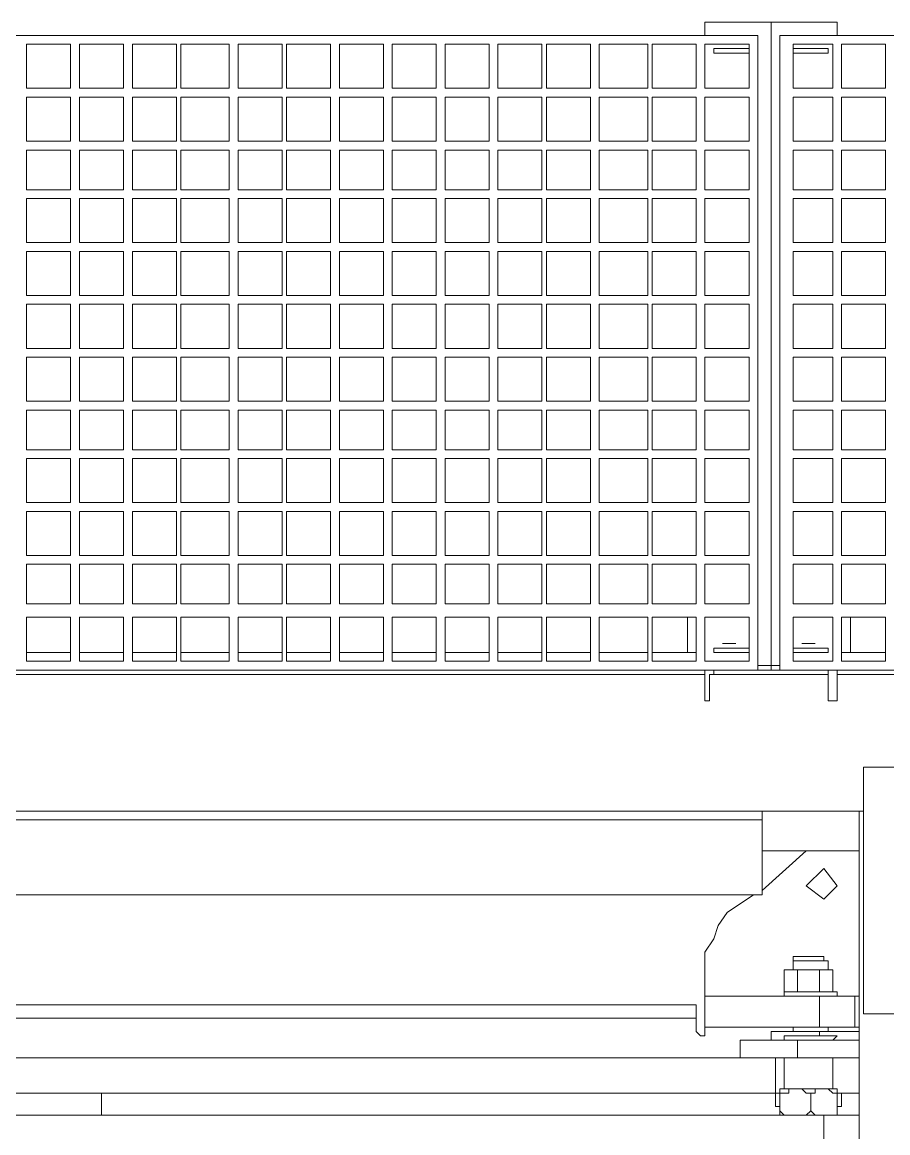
# Model space of a CAD drawing. Header units: metres. Extents: x -19121 to 152404, y -12107 to 46241.
# Drawn here: x 4075.2 to 4138.5, y 650.3 to 731.5 of the extents above; entities that cross this region are included whole.
import ezdxf

# ---------------------------------------------------------------- set-up
doc = ezdxf.new("R2010")
doc.units = ezdxf.units.M
doc.header["$LTSCALE"] = 50
doc.header["$MEASUREMENT"] = 0
doc.layers.get('0').update_dxf_attribs({"color": 9, "lineweight": 9})
doc.layers.add('32-ekipman', color=9, linetype='Continuous', lineweight=9)

# ---------------------------------------------------------------- blocks, each defined once
blk = doc.blocks.new('h')
for points in [[(181686.856, -16263.506), (181686.856, -16351.78)], [(181689.433, -16326.973), (181689.433, -16329.55)], [(181809.601, -16329.55), (181686.856, -16329.55)], [(181688.467, -16329.55), (181688.467, -16331.483)], [(181689.111, -16329.55), (181688.467, -16329.55), (181688.467, -16329.872)], [(181690.4, -16329.872), (181690.078, -16329.55), (181689.433, -16329.55)], [(181691.688, -16329.55), (181690.722, -16329.55), (181690.4, -16329.872)], [(181692.655, -16329.872), (181692.333, -16329.55), (181691.688, -16329.55)], [(181692.655, -16331.483), (181692.655, -16329.55)], [(181742.269, -16329.55), (181742.269, -16331.161)], [(181688.145, -16331.161), (181688.145, -16330.194)], [(181688.145, -16330.194), (181688.467, -16330.194)], [(181690.4, -16329.872), (181690.4, -16331.161)], [(181692.655, -16330.194), (181692.977, -16330.194)], [(181692.977, -16331.161), (181692.977, -16330.194)], [(181686.856, -16331.161), (181688.467, -16331.161)], [(181689.433, -16331.483), (181689.111, -16331.483), (181688.789, -16331.161), (181688.467, -16331.161), (181688.467, -16331.161)], [(181690.4, -16331.161), (181690.078, -16331.161), (181690.078, -16331.161), (181690.078, -16331.483), (181689.433, -16331.483)], [(181691.688, -16331.483), (181691.044, -16331.483), (181690.722, -16331.161), (181690.722, -16331.161), (181690.4, -16331.161)], [(181692.655, -16331.161), (181692.333, -16331.161), (181692.011, -16331.161), (181692.011, -16331.483), (181691.688, -16331.483)], [(181809.601, -16331.161), (181692.655, -16331.161)], [(181692.977, -16331.161), (181692.977, -16333.738)], [(181692.655, -16331.483), (181688.467, -16331.483)], [(181688.789, -16333.738), (181688.789, -16331.483)], [(181692.333, -16333.738), (181692.333, -16331.483)], [(181901.097, -16333.738), (181686.856, -16333.738)], [(181691.366, -16333.738), (181691.366, -16335.027)], [(181695.554, -16333.738), (181695.554, -16335.027)], [(181695.554, -16335.027), (181686.856, -16335.027)], [(181688.467, -16335.349), (181688.789, -16335.027)], [(181692.333, -16335.349), (181688.467, -16335.349)], [(181692.333, -16335.349), (181688.467, -16335.349)], [(181692.333, -16335.349), (181688.467, -16335.349)], [(181689.755, -16335.349), (181689.755, -16335.671)], [(181692.333, -16335.349), (181692.333, -16335.027)], [(181693.299, -16335.027), (181693.299, -16335.671)], [(181698.776, -16335.671), (181698.454, -16335.349), (181698.132, -16335.349), (181698.132, -16335.671)], [(181693.299, -16335.671), (181686.856, -16335.671)], [(181698.132, -16335.993), (181686.856, -16335.993)], [(181687.178, -16335.993), (181687.178, -16338.249)], [(181689.111, -16335.671), (181689.111, -16335.993)], [(181689.755, -16335.993), (181689.755, -16338.249)], [(181691.688, -16335.671), (181691.688, -16335.993)], [(181698.132, -16335.993), (181698.132, -16335.671)], [(181698.132, -16335.993), (181698.132, -16338.249)], [(181698.776, -16337.604), (181698.776, -16335.671)], [(181686.534, -16336.96), (181681.379, -16336.96)], [(181686.534, -16355.001), (181686.534, -16336.96)], [(181892.72, -16336.638), (181698.776, -16336.638)], [(181892.72, -16337.604), (181698.776, -16337.604)], [(181698.132, -16338.249), (181686.856, -16338.249)], [(181688.467, -16338.571), (181688.467, -16338.249)], [(181688.467, -16338.571), (181692.333, -16338.571)], [(181688.789, -16338.571), (181688.789, -16340.182)], [(181688.789, -16338.571), (181689.111, -16338.571)], [(181688.789, -16338.571), (181689.111, -16338.571)], [(181689.111, -16338.571), (181689.755, -16338.571)], [(181689.755, -16338.571), (181689.755, -16340.182)], [(181689.755, -16338.571), (181690.4, -16338.571)], [(181690.4, -16338.571), (181691.366, -16338.571)], [(181691.366, -16338.571), (181691.366, -16340.182)], [(181691.366, -16338.571), (181691.688, -16338.571)], [(181691.688, -16338.571), (181692.333, -16338.571)], [(181692.333, -16338.571), (181692.011, -16338.571)], [(181692.333, -16338.571), (181692.333, -16338.249)], [(181692.333, -16338.571), (181692.333, -16340.182)], [(181698.132, -16340.182), (181698.132, -16338.249)], [(181688.789, -16340.182), (181688.789, -16340.182), (181689.433, -16340.182)], [(181688.789, -16340.182), (181689.111, -16340.182)], [(181689.111, -16340.504), (181689.111, -16340.182)], [(181689.433, -16340.182), (181689.755, -16340.182)], [(181689.755, -16340.182), (181689.755, -16340.182)], [(181689.755, -16340.182), (181691.044, -16340.182), (181691.366, -16340.182)], [(181691.366, -16340.182), (181692.011, -16340.182), (181692.333, -16340.182)], [(181691.366, -16340.182), (181691.366, -16340.182)], [(181692.333, -16340.182), (181691.688, -16340.182)], [(181691.688, -16340.182), (181691.688, -16340.504)], [(181696.521, -16344.37), (181697.165, -16343.403), (181697.487, -16342.437), (181698.132, -16341.47), (181698.132, -16340.182)], [(181689.111, -16340.826), (181689.111, -16340.504)], [(181689.111, -16340.826), (181691.688, -16340.826)], [(181689.433, -16340.826), (181689.433, -16341.148)], [(181691.688, -16340.826), (181691.688, -16340.504)], [(181691.688, -16340.826), (181691.688, -16341.148)], [(181691.688, -16340.826), (181691.688, -16340.826)], [(181691.366, -16341.148), (181689.433, -16341.148)], [(181691.688, -16341.148), (181689.433, -16341.148)], [(181691.688, -16341.148), (181691.366, -16341.148)], [(181694.588, -16345.658), (181696.521, -16344.37)], [(181690.722, -16346.303), (181689.433, -16345.336), (181688.467, -16346.303), (181689.433, -16347.591), (181690.722, -16346.303)], [(181690.722, -16348.88), (181693.944, -16345.981)], [(181693.944, -16345.658), (181894.009, -16345.658)], [(181693.944, -16345.658), (181693.944, -16351.78)], [(181686.856, -16348.88), (181693.944, -16348.88)], [(181693.944, -16351.135), (181756.122, -16351.135)], [(181686.534, -16351.78), (181756.122, -16351.78)], [(181686.856, -16351.78), (181686.534, -16351.78)], [(181681.379, -16355.001), (181686.534, -16355.001)], [(181688.467, -16359.834), (181689.111, -16359.834)], [(181688.467, -16362.089), (181688.467, -16359.834)], [(181689.111, -16361.767), (181689.111, -16359.834)], [(181697.81, -16359.834), (181698.132, -16359.834)], [(181697.81, -16361.767), (181697.81, -16359.834)], [(181698.132, -16362.089), (181698.132, -16359.834)], [(181688.467, -16361.767), (181641.108, -16361.767)], [(181692.655, -16362.089), (181641.108, -16362.089)], [(181688.467, -16361.767), (181688.467, -16362.089)], [(181697.81, -16361.767), (181689.111, -16361.767)], [(181689.111, -16361.767), (181689.111, -16361.767), (181689.111, -16361.767), (181689.111, -16362.089), (181689.433, -16362.089)], [(181693.299, -16362.089), (181689.433, -16362.089)], [(181692.655, -16408.481), (181692.655, -16362.089)], [(181693.299, -16362.089), (181697.487, -16362.089)], [(181693.299, -16409.447), (181693.299, -16362.089)], [(181693.299, -16409.447), (181693.299, -16362.089)], [(181759.666, -16362.089), (181694.266, -16362.089)], [(181694.266, -16362.089), (181694.266, -16408.481)], [(181697.81, -16361.767), (181697.81, -16361.767), (181697.487, -16361.767), (181697.487, -16362.089)], [(181755.477, -16361.767), (181698.132, -16361.767)], [(181698.132, -16361.767), (181698.132, -16362.089)], [(181688.145, -16362.733), (181684.923, -16362.733)], [(181684.923, -16362.733), (181684.923, -16365.955)], [(181688.145, -16365.955), (181688.145, -16362.733)], [(181691.688, -16362.733), (181688.789, -16362.733)], [(181688.789, -16362.733), (181688.789, -16365.955)], [(181691.688, -16365.955), (181691.688, -16362.733)], [(181694.266, -16362.411), (181692.655, -16362.411)], [(181698.132, -16362.733), (181694.91, -16362.733)], [(181694.91, -16362.733), (181694.91, -16365.955)], [(181698.132, -16365.955), (181698.132, -16362.733)], [(181701.998, -16362.733), (181698.776, -16362.733)], [(181698.776, -16362.733), (181698.776, -16365.955)], [(181701.998, -16365.955), (181701.998, -16362.733)], [(181705.864, -16362.733), (181702.32, -16362.733)], [(181702.32, -16362.733), (181702.32, -16365.955)], [(181705.864, -16365.955), (181705.864, -16362.733)], [(181709.73, -16362.733), (181706.508, -16362.733)], [(181706.508, -16362.733), (181706.508, -16365.955)], [(181709.73, -16365.955), (181709.73, -16362.733)], [(181713.274, -16362.733), (181710.052, -16362.733)], [(181710.052, -16362.733), (181710.052, -16365.955)], [(181713.274, -16365.955), (181713.274, -16362.733)], [(181717.14, -16362.733), (181713.918, -16362.733)], [(181713.918, -16362.733), (181713.918, -16365.955)], [(181717.14, -16365.955), (181717.14, -16362.733)], [(181721.006, -16362.733), (181717.784, -16362.733)], [(181717.784, -16362.733), (181717.784, -16365.955)], [(181721.006, -16365.955), (181721.006, -16362.733)], [(181724.872, -16362.733), (181721.65, -16362.733)], [(181721.65, -16362.733), (181721.65, -16365.955)], [(181724.872, -16365.955), (181724.872, -16362.733)], [(181728.738, -16362.733), (181725.516, -16362.733)], [(181725.516, -16362.733), (181725.516, -16365.955)], [(181728.738, -16365.955), (181728.738, -16362.733)], [(181732.281, -16362.733), (181729.06, -16362.733)], [(181729.06, -16362.733), (181729.06, -16365.955)], [(181732.281, -16365.955), (181732.281, -16362.733)], [(181736.47, -16362.733), (181732.926, -16362.733)], [(181732.926, -16362.733), (181732.926, -16365.955)], [(181736.47, -16365.955), (181736.47, -16362.733)], [(181740.013, -16362.733), (181736.792, -16362.733)], [(181736.792, -16362.733), (181736.792, -16365.955)], [(181740.013, -16365.955), (181740.013, -16362.733)], [(181743.879, -16362.733), (181740.658, -16362.733)], [(181740.658, -16362.733), (181740.658, -16365.955)], [(181743.879, -16365.955), (181743.879, -16362.733)], [(181747.745, -16362.733), (181744.524, -16362.733)], [(181744.524, -16362.733), (181744.524, -16365.955)], [(181747.745, -16365.955), (181747.745, -16362.733)], [(181688.145, -16363.378), (181684.923, -16363.378)], [(181687.5, -16365.955), (181687.5, -16363.378)], [(181691.688, -16363.378), (181689.111, -16363.378)], [(181689.111, -16363.7), (181689.111, -16363.378)], [(181691.688, -16363.7), (181689.111, -16363.7)], [(181691.044, -16363.378), (181690.078, -16363.378)], [(181691.688, -16363.7), (181691.688, -16363.378)], [(181694.91, -16363.378), (181697.487, -16363.378)], [(181694.91, -16363.378), (181694.91, -16363.7)], [(181697.487, -16363.7), (181694.91, -16363.7)], [(181695.877, -16363.378), (181696.843, -16363.378)], [(181697.487, -16363.378), (181697.487, -16363.7)], [(181701.998, -16363.378), (181698.776, -16363.378)], [(181699.42, -16363.378), (181699.42, -16365.955)], [(181705.864, -16363.378), (181702.32, -16363.378)], [(181709.73, -16363.378), (181706.508, -16363.378)], [(181713.274, -16363.378), (181710.052, -16363.378)], [(181717.14, -16363.378), (181713.918, -16363.378)], [(181721.006, -16363.378), (181717.784, -16363.378)], [(181724.872, -16363.378), (181721.65, -16363.378)], [(181728.738, -16363.378), (181725.516, -16363.378)], [(181732.281, -16363.378), (181729.06, -16363.378)], [(181736.47, -16363.378), (181732.926, -16363.378)], [(181740.013, -16363.378), (181736.792, -16363.378)], [(181743.879, -16363.378), (181740.658, -16363.378)], [(181747.745, -16363.378), (181744.524, -16363.378)], [(181690.078, -16364.022), (181691.044, -16364.022)], [(181696.843, -16364.022), (181695.877, -16364.022)], [(181684.923, -16365.955), (181688.145, -16365.955)], [(181688.789, -16365.955), (181691.688, -16365.955)], [(181694.91, -16365.955), (181698.132, -16365.955)], [(181698.776, -16365.955), (181701.998, -16365.955)], [(181702.32, -16365.955), (181705.864, -16365.955)], [(181706.508, -16365.955), (181709.73, -16365.955)], [(181710.052, -16365.955), (181713.274, -16365.955)], [(181713.918, -16365.955), (181717.14, -16365.955)], [(181717.784, -16365.955), (181721.006, -16365.955)], [(181721.65, -16365.955), (181724.872, -16365.955)], [(181725.516, -16365.955), (181728.738, -16365.955)], [(181729.06, -16365.955), (181732.281, -16365.955)], [(181732.926, -16365.955), (181736.47, -16365.955)], [(181736.792, -16365.955), (181740.013, -16365.955)], [(181740.658, -16365.955), (181743.879, -16365.955)], [(181744.524, -16365.955), (181747.745, -16365.955)], [(181688.145, -16366.921), (181684.923, -16366.921)], [(181684.923, -16366.921), (181684.923, -16369.821)], [(181688.145, -16366.921), (181687.5, -16366.921)], [(181688.145, -16369.821), (181688.145, -16366.921)], [(181691.688, -16366.921), (181688.789, -16366.921)], [(181688.789, -16366.921), (181688.789, -16369.821)], [(181691.688, -16369.821), (181691.688, -16366.921)], [(181698.132, -16366.921), (181694.91, -16366.921)], [(181694.91, -16366.921), (181694.91, -16369.821)], [(181698.132, -16369.821), (181698.132, -16366.921)], [(181699.42, -16366.921), (181698.776, -16366.921)], [(181701.998, -16366.921), (181698.776, -16366.921)], [(181698.776, -16366.921), (181698.776, -16369.821)], [(181701.998, -16369.821), (181701.998, -16366.921)], [(181705.864, -16366.921), (181702.32, -16366.921)], [(181702.32, -16366.921), (181702.32, -16369.821)], [(181705.864, -16369.821), (181705.864, -16366.921)], [(181709.73, -16366.921), (181706.508, -16366.921)], [(181706.508, -16366.921), (181706.508, -16369.821)], [(181709.73, -16369.821), (181709.73, -16366.921)], [(181713.274, -16366.921), (181710.052, -16366.921)], [(181710.052, -16366.921), (181710.052, -16369.821)], [(181713.274, -16369.821), (181713.274, -16366.921)], [(181717.14, -16366.921), (181713.918, -16366.921)], [(181713.918, -16366.921), (181713.918, -16369.821)], [(181717.14, -16369.821), (181717.14, -16366.921)], [(181721.006, -16366.921), (181717.784, -16366.921)], [(181717.784, -16366.921), (181717.784, -16369.821)], [(181721.006, -16369.821), (181721.006, -16366.921)], [(181724.872, -16366.921), (181721.65, -16366.921)], [(181721.65, -16366.921), (181721.65, -16369.821)], [(181724.872, -16369.821), (181724.872, -16366.921)], [(181728.738, -16366.921), (181725.516, -16366.921)], [(181725.516, -16366.921), (181725.516, -16369.821)], [(181728.738, -16369.821), (181728.738, -16366.921)], [(181732.281, -16366.921), (181729.06, -16366.921)], [(181729.06, -16366.921), (181729.06, -16369.821)], [(181732.281, -16369.821), (181732.281, -16366.921)], [(181736.47, -16366.921), (181732.926, -16366.921)], [(181732.926, -16366.921), (181732.926, -16369.821)], [(181736.47, -16369.821), (181736.47, -16366.921)], [(181740.013, -16366.921), (181736.792, -16366.921)], [(181736.792, -16366.921), (181736.792, -16369.821)], [(181740.013, -16369.821), (181740.013, -16366.921)], [(181743.879, -16366.921), (181740.658, -16366.921)], [(181740.658, -16366.921), (181740.658, -16369.821)], [(181743.879, -16369.821), (181743.879, -16366.921)], [(181747.745, -16366.921), (181744.524, -16366.921)], [(181744.524, -16366.921), (181744.524, -16369.821)], [(181747.745, -16369.821), (181747.745, -16366.921)], [(181684.923, -16369.821), (181688.145, -16369.821)], [(181688.789, -16369.821), (181691.688, -16369.821)], [(181694.91, -16369.821), (181698.132, -16369.821)], [(181698.776, -16369.821), (181701.998, -16369.821)], [(181702.32, -16369.821), (181705.864, -16369.821)], [(181706.508, -16369.821), (181709.73, -16369.821)], [(181710.052, -16369.821), (181713.274, -16369.821)], [(181713.918, -16369.821), (181717.14, -16369.821)], [(181717.784, -16369.821), (181721.006, -16369.821)], [(181721.65, -16369.821), (181724.872, -16369.821)], [(181725.516, -16369.821), (181728.738, -16369.821)], [(181729.06, -16369.821), (181732.281, -16369.821)], [(181732.926, -16369.821), (181736.47, -16369.821)], [(181736.792, -16369.821), (181740.013, -16369.821)], [(181740.658, -16369.821), (181743.879, -16369.821)], [(181744.524, -16369.821), (181747.745, -16369.821)], [(181688.145, -16370.465), (181684.923, -16370.465)], [(181684.923, -16370.465), (181684.923, -16373.687)], [(181688.145, -16373.687), (181688.145, -16370.465)], [(181691.688, -16370.465), (181688.789, -16370.465)], [(181688.789, -16370.465), (181688.789, -16373.687)], [(181691.688, -16373.687), (181691.688, -16370.465)], [(181698.132, -16370.465), (181694.91, -16370.465)], [(181694.91, -16370.465), (181694.91, -16373.687)], [(181698.132, -16373.687), (181698.132, -16370.465)], [(181701.998, -16370.465), (181698.776, -16370.465)], [(181698.776, -16370.465), (181698.776, -16373.687)], [(181701.998, -16373.687), (181701.998, -16370.465)], [(181705.864, -16370.465), (181702.32, -16370.465)], [(181702.32, -16370.465), (181702.32, -16373.687)], [(181705.864, -16373.687), (181705.864, -16370.465)], [(181709.73, -16370.465), (181706.508, -16370.465)], [(181706.508, -16370.465), (181706.508, -16373.687)], [(181709.73, -16373.687), (181709.73, -16370.465)], [(181713.274, -16370.465), (181710.052, -16370.465)], [(181710.052, -16370.465), (181710.052, -16373.687)], [(181713.274, -16373.687), (181713.274, -16370.465)], [(181717.14, -16370.465), (181713.918, -16370.465)], [(181713.918, -16370.465), (181713.918, -16373.687)], [(181717.14, -16373.687), (181717.14, -16370.465)], [(181721.006, -16370.465), (181717.784, -16370.465)], [(181717.784, -16370.465), (181717.784, -16373.687)], [(181721.006, -16373.687), (181721.006, -16370.465)], [(181724.872, -16370.465), (181721.65, -16370.465)], [(181721.65, -16370.465), (181721.65, -16373.687)], [(181724.872, -16373.687), (181724.872, -16370.465)], [(181728.738, -16370.465), (181725.516, -16370.465)], [(181725.516, -16370.465), (181725.516, -16373.687)], [(181728.738, -16373.687), (181728.738, -16370.465)], [(181732.281, -16370.465), (181729.06, -16370.465)], [(181729.06, -16370.465), (181729.06, -16373.687)], [(181732.281, -16373.687), (181732.281, -16370.465)], [(181736.47, -16370.465), (181732.926, -16370.465)], [(181732.926, -16370.465), (181732.926, -16373.687)], [(181736.47, -16373.687), (181736.47, -16370.465)], [(181740.013, -16370.465), (181736.792, -16370.465)], [(181736.792, -16370.465), (181736.792, -16373.687)], [(181740.013, -16373.687), (181740.013, -16370.465)], [(181743.879, -16370.465), (181740.658, -16370.465)], [(181740.658, -16370.465), (181740.658, -16373.687)], [(181743.879, -16373.687), (181743.879, -16370.465)], [(181747.745, -16370.465), (181744.524, -16370.465)], [(181744.524, -16370.465), (181744.524, -16373.687)], [(181747.745, -16373.687), (181747.745, -16370.465)], [(181684.923, -16373.687), (181688.145, -16373.687)], [(181688.145, -16374.331), (181684.923, -16374.331)], [(181684.923, -16374.331), (181684.923, -16377.553)], [(181688.145, -16377.553), (181688.145, -16374.331)], [(181688.789, -16373.687), (181691.688, -16373.687)], [(181691.688, -16374.331), (181688.789, -16374.331)], [(181688.789, -16374.331), (181688.789, -16377.553)], [(181691.688, -16377.553), (181691.688, -16374.331)], [(181694.91, -16373.687), (181698.132, -16373.687)], [(181698.132, -16374.331), (181694.91, -16374.331)], [(181694.91, -16374.331), (181694.91, -16377.553)], [(181698.132, -16377.553), (181698.132, -16374.331)], [(181698.776, -16373.687), (181701.998, -16373.687)], [(181701.998, -16374.331), (181698.776, -16374.331)], [(181698.776, -16374.331), (181698.776, -16377.553)], [(181701.998, -16377.553), (181701.998, -16374.331)], [(181702.32, -16373.687), (181705.864, -16373.687)], [(181705.864, -16374.331), (181702.32, -16374.331)], [(181702.32, -16374.331), (181702.32, -16377.553)], [(181705.864, -16377.553), (181705.864, -16374.331)], [(181706.508, -16373.687), (181709.73, -16373.687)], [(181709.73, -16374.331), (181706.508, -16374.331)], [(181706.508, -16374.331), (181706.508, -16377.553)], [(181709.73, -16377.553), (181709.73, -16374.331)], [(181710.052, -16373.687), (181713.274, -16373.687)], [(181713.274, -16374.331), (181710.052, -16374.331)], [(181710.052, -16374.331), (181710.052, -16377.553)], [(181713.274, -16377.553), (181713.274, -16374.331)], [(181713.918, -16373.687), (181717.14, -16373.687)], [(181717.14, -16374.331), (181713.918, -16374.331)], [(181713.918, -16374.331), (181713.918, -16377.553)], [(181717.14, -16377.553), (181717.14, -16374.331)], [(181717.784, -16373.687), (181721.006, -16373.687)], [(181721.006, -16374.331), (181717.784, -16374.331)], [(181717.784, -16374.331), (181717.784, -16377.553)], [(181721.006, -16377.553), (181721.006, -16374.331)], [(181721.65, -16373.687), (181724.872, -16373.687)], [(181724.872, -16374.331), (181721.65, -16374.331)], [(181721.65, -16374.331), (181721.65, -16377.553)], [(181724.872, -16377.553), (181724.872, -16374.331)], [(181725.516, -16373.687), (181728.738, -16373.687)], [(181728.738, -16374.331), (181725.516, -16374.331)], [(181725.516, -16374.331), (181725.516, -16377.553)], [(181728.738, -16377.553), (181728.738, -16374.331)], [(181729.06, -16373.687), (181732.281, -16373.687)], [(181732.281, -16374.331), (181729.06, -16374.331)], [(181729.06, -16374.331), (181729.06, -16377.553)], [(181732.281, -16377.553), (181732.281, -16374.331)], [(181732.926, -16373.687), (181736.47, -16373.687)], [(181736.47, -16374.331), (181732.926, -16374.331)], [(181732.926, -16374.331), (181732.926, -16377.553)], [(181736.47, -16377.553), (181736.47, -16374.331)], [(181736.792, -16373.687), (181740.013, -16373.687)], [(181740.013, -16374.331), (181736.792, -16374.331)], [(181736.792, -16374.331), (181736.792, -16377.553)], [(181740.013, -16377.553), (181740.013, -16374.331)], [(181740.658, -16373.687), (181743.879, -16373.687)], [(181743.879, -16374.331), (181740.658, -16374.331)], [(181740.658, -16374.331), (181740.658, -16377.553)], [(181743.879, -16377.553), (181743.879, -16374.331)], [(181744.524, -16373.687), (181747.745, -16373.687)], [(181747.745, -16374.331), (181744.524, -16374.331)], [(181744.524, -16374.331), (181744.524, -16377.553)], [(181747.745, -16377.553), (181747.745, -16374.331)], [(181684.923, -16377.553), (181688.145, -16377.553)], [(181688.789, -16377.553), (181691.688, -16377.553)], [(181694.91, -16377.553), (181698.132, -16377.553)], [(181698.776, -16377.553), (181701.998, -16377.553)], [(181702.32, -16377.553), (181705.864, -16377.553)], [(181706.508, -16377.553), (181709.73, -16377.553)], [(181710.052, -16377.553), (181713.274, -16377.553)], [(181713.918, -16377.553), (181717.14, -16377.553)], [(181717.784, -16377.553), (181721.006, -16377.553)], [(181721.65, -16377.553), (181724.872, -16377.553)], [(181725.516, -16377.553), (181728.738, -16377.553)], [(181729.06, -16377.553), (181732.281, -16377.553)], [(181732.926, -16377.553), (181736.47, -16377.553)], [(181736.792, -16377.553), (181740.013, -16377.553)], [(181740.658, -16377.553), (181743.879, -16377.553)], [(181744.524, -16377.553), (181747.745, -16377.553)], [(181688.145, -16378.197), (181684.923, -16378.197)], [(181684.923, -16378.197), (181684.923, -16381.097)], [(181688.145, -16381.097), (181688.145, -16378.197)], [(181691.688, -16378.197), (181688.789, -16378.197)], [(181688.789, -16378.197), (181688.789, -16381.097)], [(181691.688, -16381.097), (181691.688, -16378.197)], [(181698.132, -16378.197), (181694.91, -16378.197)], [(181694.91, -16378.197), (181694.91, -16381.097)], [(181698.132, -16381.097), (181698.132, -16378.197)], [(181701.998, -16378.197), (181698.776, -16378.197)], [(181698.776, -16378.197), (181698.776, -16381.097)], [(181701.998, -16381.097), (181701.998, -16378.197)], [(181705.864, -16378.197), (181702.32, -16378.197)], [(181702.32, -16378.197), (181702.32, -16381.097)], [(181705.864, -16381.097), (181705.864, -16378.197)], [(181709.73, -16378.197), (181706.508, -16378.197)], [(181706.508, -16378.197), (181706.508, -16381.097)], [(181709.73, -16381.097), (181709.73, -16378.197)], [(181713.274, -16378.197), (181710.052, -16378.197)], [(181710.052, -16378.197), (181710.052, -16381.097)], [(181713.274, -16381.097), (181713.274, -16378.197)], [(181717.14, -16378.197), (181713.918, -16378.197)], [(181713.918, -16378.197), (181713.918, -16381.097)], [(181717.14, -16381.097), (181717.14, -16378.197)], [(181721.006, -16378.197), (181717.784, -16378.197)], [(181717.784, -16378.197), (181717.784, -16381.097)], [(181721.006, -16381.097), (181721.006, -16378.197)], [(181724.872, -16378.197), (181721.65, -16378.197)], [(181721.65, -16378.197), (181721.65, -16381.097)], [(181724.872, -16381.097), (181724.872, -16378.197)], [(181728.738, -16378.197), (181725.516, -16378.197)], [(181725.516, -16378.197), (181725.516, -16381.097)], [(181728.738, -16381.097), (181728.738, -16378.197)], [(181732.281, -16378.197), (181729.06, -16378.197)], [(181729.06, -16378.197), (181729.06, -16381.097)], [(181732.281, -16381.097), (181732.281, -16378.197)], [(181736.47, -16378.197), (181732.926, -16378.197)], [(181732.926, -16378.197), (181732.926, -16381.097)], [(181736.47, -16381.097), (181736.47, -16378.197)], [(181740.013, -16378.197), (181736.792, -16378.197)], [(181736.792, -16378.197), (181736.792, -16381.097)], [(181740.013, -16381.097), (181740.013, -16378.197)], [(181743.879, -16378.197), (181740.658, -16378.197)], [(181740.658, -16378.197), (181740.658, -16381.097)], [(181743.879, -16381.097), (181743.879, -16378.197)], [(181747.745, -16378.197), (181744.524, -16378.197)], [(181744.524, -16378.197), (181744.524, -16381.097)], [(181747.745, -16381.097), (181747.745, -16378.197)], [(181684.923, -16381.097), (181688.145, -16381.097)], [(181688.789, -16381.097), (181691.688, -16381.097)], [(181694.91, -16381.097), (181698.132, -16381.097)], [(181698.776, -16381.097), (181701.998, -16381.097)], [(181702.32, -16381.097), (181705.864, -16381.097)], [(181706.508, -16381.097), (181709.73, -16381.097)], [(181710.052, -16381.097), (181713.274, -16381.097)], [(181713.918, -16381.097), (181717.14, -16381.097)], [(181717.784, -16381.097), (181721.006, -16381.097)], [(181721.65, -16381.097), (181724.872, -16381.097)], [(181725.516, -16381.097), (181728.738, -16381.097)], [(181729.06, -16381.097), (181732.281, -16381.097)], [(181732.926, -16381.097), (181736.47, -16381.097)], [(181736.792, -16381.097), (181740.013, -16381.097)], [(181740.658, -16381.097), (181743.879, -16381.097)], [(181744.524, -16381.097), (181747.745, -16381.097)], [(181688.145, -16381.741), (181684.923, -16381.741)], [(181684.923, -16381.741), (181684.923, -16384.963)], [(181688.145, -16384.963), (181688.145, -16381.741)], [(181691.688, -16381.741), (181688.789, -16381.741)], [(181688.789, -16381.741), (181688.789, -16384.963)], [(181691.688, -16384.963), (181691.688, -16381.741)], [(181698.132, -16381.741), (181694.91, -16381.741)], [(181694.91, -16381.741), (181694.91, -16384.963)], [(181698.132, -16384.963), (181698.132, -16381.741)], [(181701.998, -16381.741), (181698.776, -16381.741)], [(181698.776, -16381.741), (181698.776, -16384.963)], [(181701.998, -16384.963), (181701.998, -16381.741)], [(181705.864, -16381.741), (181702.32, -16381.741)], [(181702.32, -16381.741), (181702.32, -16384.963)], [(181705.864, -16384.963), (181705.864, -16381.741)], [(181709.73, -16381.741), (181706.508, -16381.741)], [(181706.508, -16381.741), (181706.508, -16384.963)], [(181709.73, -16384.963), (181709.73, -16381.741)], [(181713.274, -16381.741), (181710.052, -16381.741)], [(181710.052, -16381.741), (181710.052, -16384.963)], [(181713.274, -16384.963), (181713.274, -16381.741)], [(181717.14, -16381.741), (181713.918, -16381.741)], [(181713.918, -16381.741), (181713.918, -16384.963)], [(181717.14, -16384.963), (181717.14, -16381.741)], [(181721.006, -16381.741), (181717.784, -16381.741)], [(181717.784, -16381.741), (181717.784, -16384.963)], [(181721.006, -16384.963), (181721.006, -16381.741)], [(181724.872, -16381.741), (181721.65, -16381.741)], [(181721.65, -16381.741), (181721.65, -16384.963)], [(181724.872, -16384.963), (181724.872, -16381.741)], [(181728.738, -16381.741), (181725.516, -16381.741)], [(181725.516, -16381.741), (181725.516, -16384.963)], [(181728.738, -16384.963), (181728.738, -16381.741)], [(181732.281, -16381.741), (181729.06, -16381.741)], [(181729.06, -16381.741), (181729.06, -16384.963)], [(181732.281, -16384.963), (181732.281, -16381.741)], [(181736.47, -16381.741), (181732.926, -16381.741)], [(181732.926, -16381.741), (181732.926, -16384.963)], [(181736.47, -16384.963), (181736.47, -16381.741)], [(181740.013, -16381.741), (181736.792, -16381.741)], [(181736.792, -16381.741), (181736.792, -16384.963)], [(181740.013, -16384.963), (181740.013, -16381.741)], [(181743.879, -16381.741), (181740.658, -16381.741)], [(181740.658, -16381.741), (181740.658, -16384.963)], [(181743.879, -16384.963), (181743.879, -16381.741)], [(181747.745, -16381.741), (181744.524, -16381.741)], [(181744.524, -16381.741), (181744.524, -16384.963)], [(181747.745, -16384.963), (181747.745, -16381.741)], [(181684.923, -16384.963), (181688.145, -16384.963)], [(181688.145, -16385.607), (181684.923, -16385.607)], [(181684.923, -16385.607), (181684.923, -16388.829)], [(181688.145, -16388.829), (181688.145, -16385.607)], [(181688.789, -16384.963), (181691.688, -16384.963)], [(181691.688, -16385.607), (181688.789, -16385.607)], [(181688.789, -16385.607), (181688.789, -16388.829)], [(181691.688, -16388.829), (181691.688, -16385.607)], [(181694.91, -16384.963), (181698.132, -16384.963)], [(181698.132, -16385.607), (181694.91, -16385.607)], [(181694.91, -16385.607), (181694.91, -16388.829)], [(181698.132, -16388.829), (181698.132, -16385.607)], [(181698.776, -16384.963), (181701.998, -16384.963)], [(181701.998, -16385.607), (181698.776, -16385.607)], [(181698.776, -16385.607), (181698.776, -16388.829)], [(181701.998, -16388.829), (181701.998, -16385.607)], [(181702.32, -16384.963), (181705.864, -16384.963)], [(181705.864, -16385.607), (181702.32, -16385.607)], [(181702.32, -16385.607), (181702.32, -16388.829)], [(181705.864, -16388.829), (181705.864, -16385.607)], [(181706.508, -16384.963), (181709.73, -16384.963)], [(181709.73, -16385.607), (181706.508, -16385.607)], [(181706.508, -16385.607), (181706.508, -16388.829)], [(181709.73, -16388.829), (181709.73, -16385.607)], [(181710.052, -16384.963), (181713.274, -16384.963)], [(181713.274, -16385.607), (181710.052, -16385.607)], [(181710.052, -16385.607), (181710.052, -16388.829)], [(181713.274, -16388.829), (181713.274, -16385.607)], [(181713.918, -16384.963), (181717.14, -16384.963)], [(181717.14, -16385.607), (181713.918, -16385.607)], [(181713.918, -16385.607), (181713.918, -16388.829)], [(181717.14, -16388.829), (181717.14, -16385.607)], [(181717.784, -16384.963), (181721.006, -16384.963)], [(181721.006, -16385.607), (181717.784, -16385.607)], [(181717.784, -16385.607), (181717.784, -16388.829)], [(181721.006, -16388.829), (181721.006, -16385.607)], [(181721.65, -16384.963), (181724.872, -16384.963)], [(181724.872, -16385.607), (181721.65, -16385.607)], [(181721.65, -16385.607), (181721.65, -16388.829)], [(181724.872, -16388.829), (181724.872, -16385.607)], [(181725.516, -16384.963), (181728.738, -16384.963)], [(181728.738, -16385.607), (181725.516, -16385.607)], [(181725.516, -16385.607), (181725.516, -16388.829)], [(181728.738, -16388.829), (181728.738, -16385.607)], [(181729.06, -16384.963), (181732.281, -16384.963)], [(181732.281, -16385.607), (181729.06, -16385.607)], [(181729.06, -16385.607), (181729.06, -16388.829)], [(181732.281, -16388.829), (181732.281, -16385.607)], [(181732.926, -16384.963), (181736.47, -16384.963)], [(181736.47, -16385.607), (181732.926, -16385.607)], [(181732.926, -16385.607), (181732.926, -16388.829)], [(181736.47, -16388.829), (181736.47, -16385.607)], [(181736.792, -16384.963), (181740.013, -16384.963)], [(181740.013, -16385.607), (181736.792, -16385.607)], [(181736.792, -16385.607), (181736.792, -16388.829)], [(181740.013, -16388.829), (181740.013, -16385.607)], [(181740.658, -16384.963), (181743.879, -16384.963)], [(181743.879, -16385.607), (181740.658, -16385.607)], [(181740.658, -16385.607), (181740.658, -16388.829)], [(181743.879, -16388.829), (181743.879, -16385.607)], [(181744.524, -16384.963), (181747.745, -16384.963)], [(181747.745, -16385.607), (181744.524, -16385.607)], [(181744.524, -16385.607), (181744.524, -16388.829)], [(181747.745, -16388.829), (181747.745, -16385.607)], [(181684.923, -16388.829), (181688.145, -16388.829)], [(181688.789, -16388.829), (181691.688, -16388.829)], [(181694.91, -16388.829), (181698.132, -16388.829)], [(181698.776, -16388.829), (181701.998, -16388.829)], [(181702.32, -16388.829), (181705.864, -16388.829)], [(181706.508, -16388.829), (181709.73, -16388.829)], [(181710.052, -16388.829), (181713.274, -16388.829)], [(181713.918, -16388.829), (181717.14, -16388.829)], [(181717.784, -16388.829), (181721.006, -16388.829)], [(181721.65, -16388.829), (181724.872, -16388.829)], [(181725.516, -16388.829), (181728.738, -16388.829)], [(181729.06, -16388.829), (181732.281, -16388.829)], [(181732.926, -16388.829), (181736.47, -16388.829)], [(181736.792, -16388.829), (181740.013, -16388.829)], [(181740.658, -16388.829), (181743.879, -16388.829)], [(181744.524, -16388.829), (181747.745, -16388.829)], [(181688.145, -16389.473), (181684.923, -16389.473)], [(181684.923, -16389.473), (181684.923, -16392.695)], [(181688.145, -16392.695), (181688.145, -16389.473)], [(181691.688, -16389.473), (181688.789, -16389.473)], [(181688.789, -16389.473), (181688.789, -16392.695)], [(181691.688, -16392.695), (181691.688, -16389.473)], [(181698.132, -16389.473), (181694.91, -16389.473)], [(181694.91, -16389.473), (181694.91, -16392.695)], [(181698.132, -16392.695), (181698.132, -16389.473)], [(181701.998, -16389.473), (181698.776, -16389.473)], [(181698.776, -16389.473), (181698.776, -16392.695)], [(181701.998, -16392.695), (181701.998, -16389.473)], [(181705.864, -16389.473), (181702.32, -16389.473)], [(181702.32, -16389.473), (181702.32, -16392.695)], [(181705.864, -16392.695), (181705.864, -16389.473)], [(181709.73, -16389.473), (181706.508, -16389.473)], [(181706.508, -16389.473), (181706.508, -16392.695)], [(181709.73, -16392.695), (181709.73, -16389.473)], [(181713.274, -16389.473), (181710.052, -16389.473)], [(181710.052, -16389.473), (181710.052, -16392.695)], [(181713.274, -16392.695), (181713.274, -16389.473)], [(181717.14, -16389.473), (181713.918, -16389.473)], [(181713.918, -16389.473), (181713.918, -16392.695)], [(181717.14, -16392.695), (181717.14, -16389.473)], [(181721.006, -16389.473), (181717.784, -16389.473)], [(181717.784, -16389.473), (181717.784, -16392.695)], [(181721.006, -16392.695), (181721.006, -16389.473)], [(181724.872, -16389.473), (181721.65, -16389.473)], [(181721.65, -16389.473), (181721.65, -16392.695)], [(181724.872, -16392.695), (181724.872, -16389.473)], [(181728.738, -16389.473), (181725.516, -16389.473)], [(181725.516, -16389.473), (181725.516, -16392.695)], [(181728.738, -16392.695), (181728.738, -16389.473)], [(181732.281, -16389.473), (181729.06, -16389.473)], [(181729.06, -16389.473), (181729.06, -16392.695)], [(181732.281, -16392.695), (181732.281, -16389.473)], [(181736.47, -16389.473), (181732.926, -16389.473)], [(181732.926, -16389.473), (181732.926, -16392.695)], [(181736.47, -16392.695), (181736.47, -16389.473)], [(181740.013, -16389.473), (181736.792, -16389.473)], [(181736.792, -16389.473), (181736.792, -16392.695)], [(181740.013, -16392.695), (181740.013, -16389.473)], [(181743.879, -16389.473), (181740.658, -16389.473)], [(181740.658, -16389.473), (181740.658, -16392.695)], [(181743.879, -16392.695), (181743.879, -16389.473)], [(181747.745, -16389.473), (181744.524, -16389.473)], [(181744.524, -16389.473), (181744.524, -16392.695)], [(181747.745, -16392.695), (181747.745, -16389.473)], [(181684.923, -16392.695), (181688.145, -16392.695)], [(181688.789, -16392.695), (181691.688, -16392.695)], [(181694.91, -16392.695), (181698.132, -16392.695)], [(181698.776, -16392.695), (181701.998, -16392.695)], [(181702.32, -16392.695), (181705.864, -16392.695)], [(181706.508, -16392.695), (181709.73, -16392.695)], [(181710.052, -16392.695), (181713.274, -16392.695)], [(181713.918, -16392.695), (181717.14, -16392.695)], [(181717.784, -16392.695), (181721.006, -16392.695)], [(181721.65, -16392.695), (181724.872, -16392.695)], [(181725.516, -16392.695), (181728.738, -16392.695)], [(181729.06, -16392.695), (181732.281, -16392.695)], [(181732.926, -16392.695), (181736.47, -16392.695)], [(181736.792, -16392.695), (181740.013, -16392.695)], [(181740.658, -16392.695), (181743.879, -16392.695)], [(181744.524, -16392.695), (181747.745, -16392.695)], [(181688.145, -16393.339), (181684.923, -16393.339)], [(181684.923, -16393.339), (181684.923, -16396.561)], [(181688.145, -16396.561), (181688.145, -16393.339)], [(181691.688, -16393.339), (181688.789, -16393.339)], [(181688.789, -16393.339), (181688.789, -16396.561)], [(181691.688, -16396.561), (181691.688, -16393.339)], [(181698.132, -16393.339), (181694.91, -16393.339)], [(181694.91, -16393.339), (181694.91, -16396.561)], [(181698.132, -16396.561), (181698.132, -16393.339)], [(181701.998, -16393.339), (181698.776, -16393.339)], [(181698.776, -16393.339), (181698.776, -16396.561)], [(181701.998, -16396.561), (181701.998, -16393.339)], [(181705.864, -16393.339), (181702.32, -16393.339)], [(181702.32, -16393.339), (181702.32, -16396.561)], [(181705.864, -16396.561), (181705.864, -16393.339)], [(181709.73, -16393.339), (181706.508, -16393.339)], [(181706.508, -16393.339), (181706.508, -16396.561)], [(181709.73, -16396.561), (181709.73, -16393.339)], [(181713.274, -16393.339), (181710.052, -16393.339)], [(181710.052, -16393.339), (181710.052, -16396.561)], [(181713.274, -16396.561), (181713.274, -16393.339)], [(181717.14, -16393.339), (181713.918, -16393.339)], [(181713.918, -16393.339), (181713.918, -16396.561)], [(181717.14, -16396.561), (181717.14, -16393.339)], [(181721.006, -16393.339), (181717.784, -16393.339)], [(181717.784, -16393.339), (181717.784, -16396.561)], [(181721.006, -16396.561), (181721.006, -16393.339)], [(181724.872, -16393.339), (181721.65, -16393.339)], [(181721.65, -16393.339), (181721.65, -16396.561)], [(181724.872, -16396.561), (181724.872, -16393.339)], [(181728.738, -16393.339), (181725.516, -16393.339)], [(181725.516, -16393.339), (181725.516, -16396.561)], [(181728.738, -16396.561), (181728.738, -16393.339)], [(181732.281, -16393.339), (181729.06, -16393.339)], [(181729.06, -16393.339), (181729.06, -16396.561)], [(181732.281, -16396.561), (181732.281, -16393.339)], [(181736.47, -16393.339), (181732.926, -16393.339)], [(181732.926, -16393.339), (181732.926, -16396.561)], [(181736.47, -16396.561), (181736.47, -16393.339)], [(181740.013, -16393.339), (181736.792, -16393.339)], [(181736.792, -16393.339), (181736.792, -16396.561)], [(181740.013, -16396.561), (181740.013, -16393.339)], [(181743.879, -16393.339), (181740.658, -16393.339)], [(181740.658, -16393.339), (181740.658, -16396.561)], [(181743.879, -16396.561), (181743.879, -16393.339)], [(181747.745, -16393.339), (181744.524, -16393.339)], [(181744.524, -16393.339), (181744.524, -16396.561)], [(181747.745, -16396.561), (181747.745, -16393.339)], [(181684.923, -16396.561), (181688.145, -16396.561)], [(181688.789, -16396.561), (181691.688, -16396.561)], [(181694.91, -16396.561), (181698.132, -16396.561)], [(181698.776, -16396.561), (181701.998, -16396.561)], [(181702.32, -16396.561), (181705.864, -16396.561)], [(181706.508, -16396.561), (181709.73, -16396.561)], [(181710.052, -16396.561), (181713.274, -16396.561)], [(181713.918, -16396.561), (181717.14, -16396.561)], [(181717.784, -16396.561), (181721.006, -16396.561)], [(181721.65, -16396.561), (181724.872, -16396.561)], [(181725.516, -16396.561), (181728.738, -16396.561)], [(181729.06, -16396.561), (181732.281, -16396.561)], [(181732.926, -16396.561), (181736.47, -16396.561)], [(181736.792, -16396.561), (181740.013, -16396.561)], [(181740.658, -16396.561), (181743.879, -16396.561)], [(181744.524, -16396.561), (181747.745, -16396.561)], [(181688.145, -16397.205), (181684.923, -16397.205)], [(181684.923, -16397.205), (181684.923, -16400.105)], [(181688.145, -16400.105), (181688.145, -16397.205)], [(181691.688, -16397.205), (181688.789, -16397.205)], [(181688.789, -16397.205), (181688.789, -16400.105)], [(181691.688, -16400.105), (181691.688, -16397.205)], [(181698.132, -16397.205), (181694.91, -16397.205)], [(181694.91, -16397.205), (181694.91, -16400.105)], [(181698.132, -16400.105), (181698.132, -16397.205)], [(181701.998, -16397.205), (181698.776, -16397.205)], [(181698.776, -16397.205), (181698.776, -16400.105)], [(181701.998, -16400.105), (181701.998, -16397.205)], [(181705.864, -16397.205), (181702.32, -16397.205)], [(181702.32, -16397.205), (181702.32, -16400.105)], [(181705.864, -16400.105), (181705.864, -16397.205)], [(181709.73, -16397.205), (181706.508, -16397.205)], [(181706.508, -16397.205), (181706.508, -16400.105)], [(181709.73, -16400.105), (181709.73, -16397.205)], [(181713.274, -16397.205), (181710.052, -16397.205)], [(181710.052, -16397.205), (181710.052, -16400.105)], [(181713.274, -16400.105), (181713.274, -16397.205)], [(181717.14, -16397.205), (181713.918, -16397.205)], [(181713.918, -16397.205), (181713.918, -16400.105)], [(181717.14, -16400.105), (181717.14, -16397.205)], [(181721.006, -16397.205), (181717.784, -16397.205)], [(181717.784, -16397.205), (181717.784, -16400.105)], [(181721.006, -16400.105), (181721.006, -16397.205)], [(181724.872, -16397.205), (181721.65, -16397.205)], [(181721.65, -16397.205), (181721.65, -16400.105)], [(181724.872, -16400.105), (181724.872, -16397.205)], [(181728.738, -16397.205), (181725.516, -16397.205)], [(181725.516, -16397.205), (181725.516, -16400.105)], [(181728.738, -16400.105), (181728.738, -16397.205)], [(181732.281, -16397.205), (181729.06, -16397.205)], [(181729.06, -16397.205), (181729.06, -16400.105)], [(181732.281, -16400.105), (181732.281, -16397.205)], [(181736.47, -16397.205), (181732.926, -16397.205)], [(181732.926, -16397.205), (181732.926, -16400.105)], [(181736.47, -16400.105), (181736.47, -16397.205)], [(181740.013, -16397.205), (181736.792, -16397.205)], [(181736.792, -16397.205), (181736.792, -16400.105)], [(181740.013, -16400.105), (181740.013, -16397.205)], [(181743.879, -16397.205), (181740.658, -16397.205)], [(181740.658, -16397.205), (181740.658, -16400.105)], [(181743.879, -16400.105), (181743.879, -16397.205)], [(181747.745, -16397.205), (181744.524, -16397.205)], [(181744.524, -16397.205), (181744.524, -16400.105)], [(181747.745, -16400.105), (181747.745, -16397.205)], [(181684.923, -16400.105), (181688.145, -16400.105)], [(181688.789, -16400.105), (181691.688, -16400.105)], [(181694.91, -16400.105), (181698.132, -16400.105)], [(181698.776, -16400.105), (181701.998, -16400.105)], [(181702.32, -16400.105), (181705.864, -16400.105)], [(181706.508, -16400.105), (181709.73, -16400.105)], [(181710.052, -16400.105), (181713.274, -16400.105)], [(181713.918, -16400.105), (181717.14, -16400.105)], [(181717.784, -16400.105), (181721.006, -16400.105)], [(181721.65, -16400.105), (181724.872, -16400.105)], [(181725.516, -16400.105), (181728.738, -16400.105)], [(181729.06, -16400.105), (181732.281, -16400.105)], [(181732.926, -16400.105), (181736.47, -16400.105)], [(181736.792, -16400.105), (181740.013, -16400.105)], [(181740.658, -16400.105), (181743.879, -16400.105)], [(181744.524, -16400.105), (181747.745, -16400.105)], [(181688.145, -16400.749), (181684.923, -16400.749)], [(181684.923, -16400.749), (181684.923, -16403.971)], [(181688.145, -16403.971), (181688.145, -16400.749)], [(181691.688, -16400.749), (181688.789, -16400.749)], [(181688.789, -16400.749), (181688.789, -16403.971)], [(181691.688, -16403.971), (181691.688, -16400.749)], [(181698.132, -16400.749), (181694.91, -16400.749)], [(181694.91, -16400.749), (181694.91, -16403.971)], [(181698.132, -16403.971), (181698.132, -16400.749)], [(181701.998, -16400.749), (181698.776, -16400.749)], [(181698.776, -16400.749), (181698.776, -16403.971)], [(181701.998, -16403.971), (181701.998, -16400.749)], [(181705.864, -16400.749), (181702.32, -16400.749)], [(181702.32, -16400.749), (181702.32, -16403.971)], [(181705.864, -16403.971), (181705.864, -16400.749)], [(181709.73, -16400.749), (181706.508, -16400.749)], [(181706.508, -16400.749), (181706.508, -16403.971)], [(181709.73, -16403.971), (181709.73, -16400.749)], [(181713.274, -16400.749), (181710.052, -16400.749)], [(181710.052, -16400.749), (181710.052, -16403.971)], [(181713.274, -16403.971), (181713.274, -16400.749)], [(181717.14, -16400.749), (181713.918, -16400.749)], [(181713.918, -16400.749), (181713.918, -16403.971)], [(181717.14, -16403.971), (181717.14, -16400.749)], [(181721.006, -16400.749), (181717.784, -16400.749)], [(181717.784, -16400.749), (181717.784, -16403.971)], [(181721.006, -16403.971), (181721.006, -16400.749)], [(181724.872, -16400.749), (181721.65, -16400.749)], [(181721.65, -16400.749), (181721.65, -16403.971)], [(181724.872, -16403.971), (181724.872, -16400.749)], [(181728.738, -16400.749), (181725.516, -16400.749)], [(181725.516, -16400.749), (181725.516, -16403.971)], [(181728.738, -16403.971), (181728.738, -16400.749)], [(181732.281, -16400.749), (181729.06, -16400.749)], [(181729.06, -16400.749), (181729.06, -16403.971)], [(181732.281, -16403.971), (181732.281, -16400.749)], [(181736.47, -16400.749), (181732.926, -16400.749)], [(181732.926, -16400.749), (181732.926, -16403.971)], [(181736.47, -16403.971), (181736.47, -16400.749)], [(181740.013, -16400.749), (181736.792, -16400.749)], [(181736.792, -16400.749), (181736.792, -16403.971)], [(181740.013, -16403.971), (181740.013, -16400.749)], [(181743.879, -16400.749), (181740.658, -16400.749)], [(181740.658, -16400.749), (181740.658, -16403.971)], [(181743.879, -16403.971), (181743.879, -16400.749)], [(181747.745, -16400.749), (181744.524, -16400.749)], [(181744.524, -16400.749), (181744.524, -16403.971)], [(181747.745, -16403.971), (181747.745, -16400.749)], [(181684.923, -16403.971), (181688.145, -16403.971)], [(181688.789, -16403.971), (181691.688, -16403.971)], [(181694.91, -16403.971), (181698.132, -16403.971)], [(181698.776, -16403.971), (181701.998, -16403.971)], [(181702.32, -16403.971), (181705.864, -16403.971)], [(181706.508, -16403.971), (181709.73, -16403.971)], [(181710.052, -16403.971), (181713.274, -16403.971)], [(181713.918, -16403.971), (181717.14, -16403.971)], [(181717.784, -16403.971), (181721.006, -16403.971)], [(181721.65, -16403.971), (181724.872, -16403.971)], [(181725.516, -16403.971), (181728.738, -16403.971)], [(181729.06, -16403.971), (181732.281, -16403.971)], [(181732.926, -16403.971), (181736.47, -16403.971)], [(181736.792, -16403.971), (181740.013, -16403.971)], [(181740.658, -16403.971), (181743.879, -16403.971)], [(181744.524, -16403.971), (181747.745, -16403.971)], [(181688.145, -16404.615), (181684.923, -16404.615)], [(181684.923, -16404.615), (181684.923, -16407.837)], [(181688.145, -16407.837), (181688.145, -16404.615)], [(181691.688, -16404.615), (181688.789, -16404.615)], [(181688.789, -16404.615), (181688.789, -16407.837)], [(181691.688, -16407.837), (181691.688, -16404.615)], [(181698.132, -16404.615), (181694.91, -16404.615)], [(181694.91, -16404.615), (181694.91, -16407.837)], [(181698.132, -16407.837), (181698.132, -16404.615)], [(181701.998, -16404.615), (181698.776, -16404.615)], [(181698.776, -16404.615), (181698.776, -16407.837)], [(181701.998, -16407.837), (181701.998, -16404.615)], [(181705.864, -16404.615), (181702.32, -16404.615)], [(181702.32, -16404.615), (181702.32, -16407.837)], [(181705.864, -16407.837), (181705.864, -16404.615)], [(181709.73, -16404.615), (181706.508, -16404.615)], [(181706.508, -16404.615), (181706.508, -16407.837)], [(181709.73, -16407.837), (181709.73, -16404.615)], [(181713.274, -16404.615), (181710.052, -16404.615)], [(181710.052, -16404.615), (181710.052, -16407.837)], [(181713.274, -16407.837), (181713.274, -16404.615)], [(181717.14, -16404.615), (181713.918, -16404.615)], [(181713.918, -16404.615), (181713.918, -16407.837)], [(181717.14, -16407.837), (181717.14, -16404.615)], [(181721.006, -16404.615), (181717.784, -16404.615)], [(181717.784, -16404.615), (181717.784, -16407.837)], [(181721.006, -16407.837), (181721.006, -16404.615)], [(181724.872, -16404.615), (181721.65, -16404.615)], [(181721.65, -16404.615), (181721.65, -16407.837)], [(181724.872, -16407.837), (181724.872, -16404.615)], [(181728.738, -16404.615), (181725.516, -16404.615)], [(181725.516, -16404.615), (181725.516, -16407.837)], [(181728.738, -16407.837), (181728.738, -16404.615)], [(181732.281, -16404.615), (181729.06, -16404.615)], [(181729.06, -16404.615), (181729.06, -16407.837)], [(181732.281, -16407.837), (181732.281, -16404.615)], [(181736.47, -16404.615), (181732.926, -16404.615)], [(181732.926, -16404.615), (181732.926, -16407.837)], [(181736.47, -16407.837), (181736.47, -16404.615)], [(181740.013, -16404.615), (181736.792, -16404.615)], [(181736.792, -16404.615), (181736.792, -16407.837)], [(181740.013, -16407.837), (181740.013, -16404.615)], [(181743.879, -16404.615), (181740.658, -16404.615)], [(181740.658, -16404.615), (181740.658, -16407.837)], [(181743.879, -16407.837), (181743.879, -16404.615)], [(181747.745, -16404.615), (181744.524, -16404.615)], [(181744.524, -16404.615), (181744.524, -16407.837)], [(181747.745, -16407.837), (181747.745, -16404.615)], [(181691.688, -16407.192), (181689.111, -16407.192)], [(181689.111, -16407.514), (181689.111, -16407.192)], [(181691.688, -16407.514), (181689.111, -16407.514)], [(181691.044, -16407.192), (181690.078, -16407.192)], [(181691.688, -16407.514), (181691.688, -16407.192)], [(181694.91, -16407.192), (181697.487, -16407.192)], [(181694.91, -16407.192), (181694.91, -16407.514)], [(181697.487, -16407.514), (181694.91, -16407.514)], [(181695.877, -16407.192), (181696.843, -16407.192)], [(181697.487, -16407.192), (181697.487, -16407.514)], [(181641.108, -16408.481), (181692.655, -16408.481)], [(181684.923, -16407.837), (181688.145, -16407.837)], [(181688.467, -16409.447), (181688.467, -16408.481)], [(181688.789, -16407.837), (181691.688, -16407.837)], [(181690.078, -16407.837), (181691.044, -16407.837)], [(181694.266, -16408.481), (181759.666, -16408.481)], [(181694.91, -16407.837), (181698.132, -16407.837)], [(181696.843, -16407.837), (181695.877, -16407.837)], [(181698.132, -16408.481), (181698.132, -16409.447)], [(181698.776, -16407.837), (181701.998, -16407.837)], [(181702.32, -16407.837), (181705.864, -16407.837)], [(181706.508, -16407.837), (181709.73, -16407.837)], [(181710.052, -16407.837), (181713.274, -16407.837)], [(181713.918, -16407.837), (181717.14, -16407.837)], [(181717.784, -16407.837), (181721.006, -16407.837)], [(181721.65, -16407.837), (181724.872, -16407.837)], [(181725.516, -16407.837), (181728.738, -16407.837)], [(181729.06, -16407.837), (181732.281, -16407.837)], [(181732.926, -16407.837), (181736.47, -16407.837)], [(181736.792, -16407.837), (181740.013, -16407.837)], [(181740.658, -16407.837), (181743.879, -16407.837)], [(181744.524, -16407.837), (181747.745, -16407.837)], [(181698.132, -16409.447), (181688.467, -16409.447)]]:
    blk.add_lwpolyline(points)
blk = doc.blocks.new('2.bod.Mimari')
at = {"layer": '32-ekipman', "ltscale": 2, "rotation": 180}
blk.add_blockref('h', (185823.255, -24307.965), dxfattribs=at)

msp = doc.modelspace()

# ---------------------------------------------------------------- block references
msp.add_blockref('2.bod.Mimari', (0, 8630))

doc.saveas('drawing.dxf')
